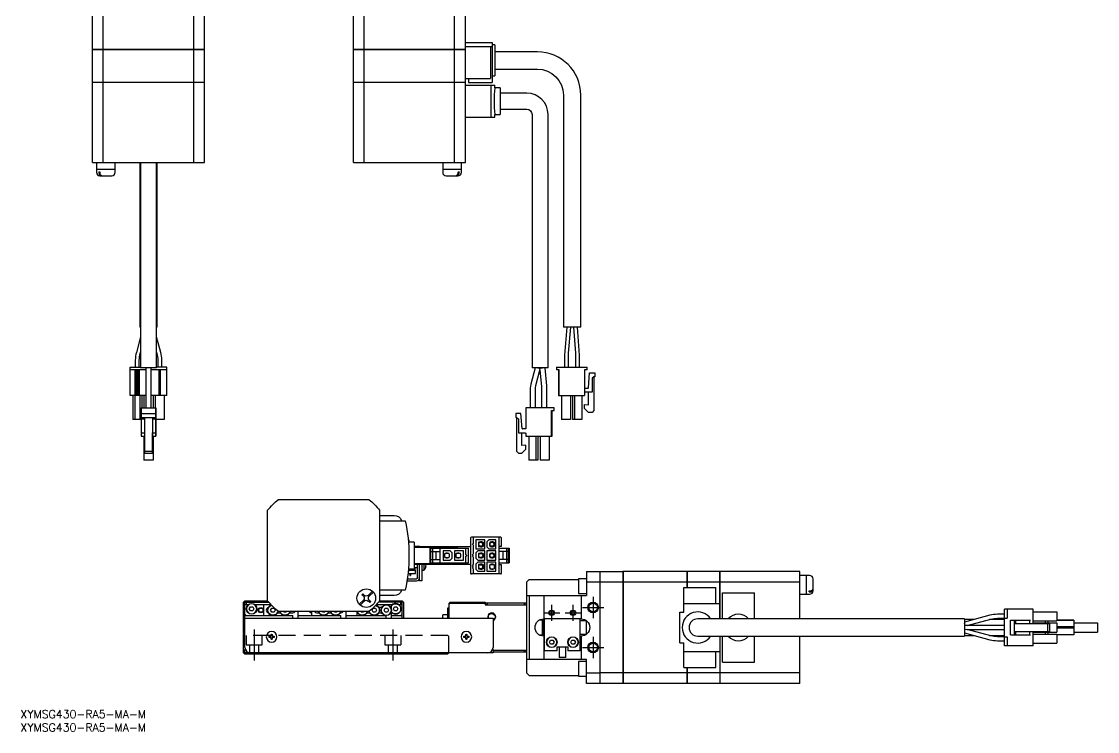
# Model space of a CAD drawing. Extents: x 0 to 869, y -8 to 525.
# Drawn here: x 0.4 to 403.7, y -8 to 258.3 of the extents above; entities that cross this region are included whole.
import ezdxf

# ---------------------------------------------------------------- set-up
doc = ezdxf.new("R2010")
doc.units = 0
doc.header["$LTSCALE"] = 0.5
doc.linetypes.add('CENTER', pattern=[50.8, 31.75, -6.35, 6.35, -6.35])
doc.linetypes.add('DASHED', pattern=[19.05, 12.7, -6.35])
for name, color, linetype in [('MSM_CENTER', 1, 'CENTER'), ('MSM_CONTINUOUS', 7, 'CONTINUOUS'), ('MSM_DASHED', 4, 'DASHED'), ('MSM_NARROW', 5, 'CONTINUOUS'), ('MSM_PART_NUMBER', 7, 'CONTINUOUS')]:
    doc.layers.add(name, color=color, linetype=linetype)
doc.styles.get("Standard").update_dxf_attribs({"font": 'txt.shx', "height": 1, "bigfont": 'bigfont.shx'})

msp = doc.modelspace()

# ---------------------------------------------------------------- linework, layer by layer
at = {"layer": 'MSM_CENTER'}
for p, q in [((214.64, 42.5), (214.64, 34.5)), ((196.14, 36.5), (202.14, 36.5)), ((199.14, 33.5), (199.14, 39.5)), ((204.14, 36.5), (210.14, 36.5)), ((207.14, 33.5), (207.14, 39.5)), ((210.64, 38.5), (218.64, 38.5)), ((87.64, 30.19), (87.64, 18.68)), ((139.64, 30.19), (139.64, 18.68)), ((214.64, 27.5), (214.64, 19.5)), ((210.64, 23.5), (218.64, 23.5))]:
    msp.add_line(p, q, dxfattribs=at)
at = {"layer": 'MSM_CONTINUOUS'}
for p, q in [((27, 247.71), (27, 271.66)), ((31.03, 247.71), (31.03, 271.66)), ((64.97, 247.71), (64.97, 271.66)), ((69, 247.71), (69, 271.66)), ((124.78, 247.71), (124.78, 271.66)), ((128.81, 247.71), (128.81, 271.66)), ((162.75, 247.71), (162.75, 271.66)), ((166.78, 235.41), (166.78, 271.66)), ((166.78, 250.41), (176.78, 250.41)), ((176.78, 250.41), (176.78, 235.41)), ((69, 247.71), (27, 247.71)), ((27, 235.41), (27, 247.66)), ((69, 247.66), (27, 247.66)), ((27.05, 247.66), (27.05, 247.71)), ((31.03, 235.41), (31.03, 247.66)), ((31.29, 247.66), (31.29, 247.71)), ((64.71, 247.66), (64.71, 247.71)), ((64.97, 235.41), (64.97, 247.66)), ((68.95, 247.66), (68.95, 247.71)), ((69, 235.41), (69, 247.66)), ((166.78, 247.71), (124.78, 247.71)), ((124.78, 235.41), (124.78, 247.66)), ((166.78, 247.66), (124.78, 247.66)), ((124.83, 247.66), (124.83, 247.71)), ((128.81, 235.41), (128.81, 247.66)), ((129.06, 247.66), (129.06, 247.71)), ((162.49, 247.66), (162.49, 247.71)), ((162.75, 235.41), (162.75, 247.66)), ((166.73, 247.66), (166.73, 247.71)), ((166.78, 248.91), (176.78, 248.91)), ((176.18, 248.91), (176.18, 236.91)), ((177.78, 249.48), (176.78, 249.48)), ((177.78, 249.48), (177.78, 237.84)), ((193.78, 246.91), (177.78, 246.91)), ((177.78, 240.41), (193.78, 240.41)), ((69, 235.41), (27, 235.41)), ((27, 205.41), (27, 235.36)), ((69, 235.36), (27, 235.36)), ((27.05, 235.36), (27.05, 235.41)), ((31.03, 205.41), (31.03, 235.36)), ((31.29, 235.36), (31.29, 235.41)), ((64.71, 235.36), (64.71, 235.41)), ((64.97, 205.41), (64.97, 235.36)), ((68.95, 235.36), (68.95, 235.41)), ((69, 205.41), (69, 235.36)), ((166.78, 235.41), (124.78, 235.41)), ((124.78, 205.41), (124.78, 235.36)), ((166.78, 235.36), (124.78, 235.36)), ((124.83, 235.36), (124.83, 235.41)), ((128.81, 205.41), (128.81, 235.36)), ((129.06, 235.36), (129.06, 235.41)), ((162.49, 235.36), (162.49, 235.41)), ((162.75, 205.41), (162.75, 235.36)), ((166.73, 235.36), (166.73, 235.41)), ((166.78, 236.91), (176.18, 236.91)), ((166.78, 205.41), (166.78, 235.36)), ((166.78, 234.41), (177.77, 234.41)), ((167.98, 236.91), (167.98, 235.41)), ((167.98, 235.41), (176.78, 235.41)), ((176.35, 234.41), (176.35, 222.41)), ((176.78, 237.84), (177.78, 237.84)), ((177.77, 233.41), (177.77, 234.41)), ((179.78, 233.41), (177.77, 233.41)), ((179.78, 233.41), (179.78, 223.41)), ((189.78, 231.41), (179.78, 231.41)), ((203.53, 230.66), (203.53, 143.66)), ((210.03, 143.66), (210.03, 230.66)), ((166.78, 222.41), (177.77, 222.41)), ((177.77, 222.41), (177.77, 223.41)), ((177.77, 223.41), (179.78, 223.41)), ((179.78, 225.41), (189.78, 225.41)), ((191.78, 223.41), (191.78, 128.41)), ((197.78, 128.41), (197.78, 223.41)), ((27, 205.41), (69, 205.41)), ((28.5, 205.41), (28.5, 202.91)), ((28.5, 202.91), (35.5, 202.91)), ((28.5, 202.86), (35.5, 202.86)), ((28.5, 202.86), (28.5, 201.71)), ((28.55, 202.91), (28.55, 202.86)), ((29.35, 201.91), (29.71, 201.91)), ((29.35, 201.91), (29.35, 201.71)), ((29.71, 201.91), (29.71, 201.71)), ((35.45, 202.86), (35.45, 202.91)), ((35.5, 202.91), (35.5, 205.41)), ((35.5, 201.71), (35.5, 202.86)), ((44.75, 205.41), (44.75, 143.66)), ((45, 205.41), (45, 128.41)), ((51, 128.41), (51, 205.41)), ((51.25, 143.66), (51.25, 205.41)), ((124.78, 205.41), (166.78, 205.41)), ((158.28, 205.41), (158.28, 202.91)), ((158.28, 202.91), (165.28, 202.91)), ((158.28, 202.86), (165.28, 202.86)), ((158.28, 202.86), (158.28, 201.71)), ((158.33, 202.91), (158.33, 202.86)), ((164.07, 201.91), (164.42, 201.91)), ((164.07, 201.91), (164.07, 201.71)), ((164.42, 201.91), (164.42, 201.71)), ((165.23, 202.86), (165.23, 202.91)), ((165.28, 202.91), (165.28, 205.41)), ((165.28, 201.71), (165.28, 202.86)), ((29.8, 200.41), (34.2, 200.41)), ((159.58, 200.41), (163.98, 200.41)), ((45, 143.66), (44.75, 143.66)), ((51.25, 143.66), (51, 143.66)), ((210.03, 143.66), (203.53, 143.66)), ((204.77, 143.66), (203.94, 133.11)), ((205.5, 133.92), (206.27, 143.6)), ((207.28, 143.6), (207.3, 143.66)), ((207.28, 143.6), (208.01, 133.92)), ((209.57, 133.09), (208.78, 143.66)), ((45, 140.03), (43.43, 134.17)), ((52.57, 134.17), (51, 140.03)), ((44.88, 133.79), (45, 134.24)), ((51, 134.24), (51.12, 133.79)), ((51.12, 133.79), (51.12, 133.78)), ((205.4, 131.29), (205.5, 133.92)), ((208.01, 133.92), (208.1, 131.29)), ((43.05, 131.29), (43.05, 128.66)), ((44.55, 128.66), (44.55, 131.29)), ((51.45, 131.29), (51.45, 128.66)), ((52.95, 128.66), (52.95, 131.29)), ((203.9, 132.26), (203.9, 128.66)), ((205.4, 128.66), (205.4, 131.29)), ((208.1, 131.29), (208.1, 128.66)), ((209.6, 128.66), (209.6, 132.28)), ((41.1, 128.66), (45, 128.66)), ((41.1, 117.96), (41.1, 128.66)), ((47, 127.66), (41.1, 127.66)), ((43, 117.96), (43, 127.66)), ((43.5, 117.96), (43.5, 127.66)), ((43.55, 117.96), (43.55, 127.66)), ((44.05, 117.96), (44.05, 127.66)), ((44.1, 117.96), (44.1, 127.66)), ((44.6, 117.96), (44.6, 127.66)), ((51, 128.41), (45, 128.41)), ((47, 128.41), (47, 122.03)), ((49, 122.03), (49, 128.41)), ((49, 121.5), (49, 128.41)), ((54.9, 127.66), (49, 127.66)), ((54.9, 128.66), (51, 128.66)), ((51.95, 117.96), (51.95, 127.66)), ((52.45, 117.96), (52.45, 127.66)), ((54.9, 117.96), (54.9, 128.66)), ((192.89, 128.41), (191.3, 122.28)), ((197.78, 128.41), (191.78, 128.41)), ((193.23, 121.78), (194.71, 127.46)), ((193.93, 128.41), (194.77, 128.19)), ((194.64, 128.22), (193.93, 128.41)), ((194.63, 128.31), (195.63, 128.41)), ((194.63, 128.31), (194.64, 128.22)), ((194.64, 128.22), (194.77, 128.19)), ((194.77, 128.19), (194.64, 128.22)), ((194.71, 127.46), (194.77, 128.19)), ((194.71, 127.46), (195.3, 121.41)), ((197.29, 121.6), (196.63, 128.41)), ((200.88, 128.66), (200.88, 127.66)), ((200.88, 128.66), (212.48, 128.66)), ((201.88, 127.66), (200.88, 127.66)), ((201.63, 127.66), (201.63, 117.96)), ((201.88, 117.96), (201.88, 127.66)), ((211.48, 127.66), (211.48, 117.96)), ((212.48, 127.66), (211.48, 127.66)), ((212.48, 127.66), (212.48, 128.66)), ((212.88, 120.89), (213.36, 126.46)), ((213.36, 126.46), (215.28, 126.46)), ((215.28, 126.46), (215.28, 124.96)), ((47, 122.03), (47, 120.77)), ((49, 120.77), (49, 122.03)), ((49, 121.31), (49, 121.5)), ((49, 113.41), (49, 121.31)), ((191.3, 122.28), (191.1, 120.77)), ((193.1, 120.77), (193.23, 121.78)), ((195.3, 121.41), (195.3, 121.31)), ((195.3, 121.31), (195.3, 113.41)), ((197.3, 121.31), (197.29, 121.6)), ((197.3, 113.41), (197.3, 121.31)), ((214.98, 124.96), (214.28, 124.46)), ((214.28, 124.46), (214.28, 119.21)), ((215.28, 124.96), (214.98, 124.96)), ((214.98, 124.96), (214.98, 112.36)), ((47, 117.96), (41.1, 117.96)), ((42.1, 117.96), (42.1, 109.06)), ((42.85, 117.96), (42.85, 109.06)), ((44.75, 117.96), (44.75, 109.06)), ((45.5, 117.96), (45.5, 113.41)), ((46.3, 117.96), (46.3, 113.41)), ((47, 120.77), (47, 113.41)), ((49, 113.41), (49, 120.77)), ((54.9, 117.96), (49, 117.96)), ((49.7, 117.96), (49.7, 113.41)), ((50.5, 117.96), (50.5, 113.41)), ((53.9, 117.96), (53.9, 109.06)), ((191.1, 120.77), (191.1, 113.41)), ((193.1, 113.41), (193.1, 120.77)), ((201.63, 117.96), (211.48, 117.96)), ((202.78, 117.96), (202.78, 109.06)), ((206.18, 117.96), (206.18, 109.06)), ((206.98, 117.96), (206.98, 109.06)), ((207.73, 117.96), (207.73, 109.06)), ((210.38, 117.96), (210.38, 109.06)), ((211.78, 120.71), (212.68, 120.71)), ((214.28, 119.21), (211.78, 119.21)), ((212.98, 114.53), (212.98, 119.21)), ((45.3, 113.41), (50.7, 113.41)), ((45.3, 113.41), (45.3, 111.21)), ((50.7, 113.41), (50.7, 105.76)), ((50.7, 112.41), (50.7, 113.41)), ((189.48, 113.41), (189.48, 105.76)), ((200.08, 113.41), (189.48, 113.41)), ((200.08, 112.41), (200.08, 113.41)), ((200.08, 112.41), (200.08, 113.41)), ((211.48, 114.66), (212.98, 114.53)), ((211.48, 113.16), (211.48, 114.66)), ((212.98, 111.66), (211.48, 113.16)), ((45.3, 109.06), (42.1, 109.06)), ((45.3, 111.21), (45.3, 109.71)), ((45.3, 111.21), (50.7, 111.21)), ((45.3, 109.71), (50.7, 109.71)), ((45.3, 109.71), (45.3, 109.21)), ((45.3, 109.21), (46.5, 109.21)), ((45.3, 109.21), (45.3, 103.96)), ((46.5, 109.71), (46.5, 97.11)), ((49.5, 109.71), (49.5, 109.21)), ((49.5, 109.71), (49.5, 97.11)), ((49.5, 109.21), (50.7, 109.21)), ((49.5, 109.21), (49.5, 103.96)), ((50.7, 102.71), (50.7, 112.41)), ((50.7, 111.21), (50.7, 109.71)), ((50.7, 105.64), (50.7, 111.21)), ((50.7, 109.71), (50.7, 109.21)), ((50.7, 109.21), (50.7, 103.96)), ((53.9, 109.06), (50.7, 109.06)), ((185.68, 111.21), (185.68, 109.71)), ((187.59, 111.21), (185.68, 111.21)), ((185.68, 109.71), (185.98, 109.71)), ((185.98, 109.71), (186.68, 109.21)), ((185.98, 109.71), (185.98, 97.11)), ((186.68, 109.21), (186.68, 103.96)), ((188.08, 105.64), (187.59, 111.21)), ((188.08, 105.64), (187.59, 111.21)), ((199.08, 112.41), (200.08, 112.41)), ((199.08, 102.71), (199.08, 112.41)), ((199.08, 102.71), (199.08, 112.41)), ((199.33, 102.71), (199.33, 112.41)), ((206.18, 109.06), (202.78, 109.06)), ((210.38, 109.06), (206.98, 109.06)), ((214.28, 111.66), (212.98, 111.66)), ((214.98, 112.36), (214.28, 111.66)), ((50.7, 105.76), (50.7, 105.46)), ((50.7, 105.46), (50.7, 105.64)), ((188.08, 105.64), (187.98, 106.79)), ((188.08, 105.64), (187.98, 106.79)), ((187.98, 106.79), (187.98, 106.79)), ((189.18, 105.46), (188.28, 105.46)), ((45.3, 103.96), (46.5, 103.96)), ((45.3, 103.96), (45.3, 103.66)), ((45.3, 103.66), (45.3, 102.71)), ((45.3, 102.71), (46.5, 102.71)), ((46.3, 102.71), (46.3, 93.81)), ((49.5, 99.28), (49.5, 103.96)), ((49.5, 103.96), (50.7, 103.96)), ((49.5, 103.66), (49.5, 103.96)), ((49.5, 102.71), (50.7, 102.71)), ((49.7, 102.71), (49.7, 93.81)), ((49.7, 102.71), (49.7, 93.81)), ((49.7, 102.71), (49.7, 93.81)), ((50.7, 103.96), (50.7, 103.66)), ((50.7, 103.66), (50.7, 102.71)), ((186.68, 103.96), (189.18, 103.96)), ((187.98, 99.28), (187.98, 103.96)), ((187.98, 99.28), (187.98, 103.96)), ((189.48, 103.66), (189.48, 102.71)), ((189.48, 102.71), (199.08, 102.71)), ((190.58, 102.71), (190.58, 93.81)), ((193.23, 102.71), (193.23, 93.81)), ((193.98, 102.71), (193.98, 93.81)), ((193.98, 102.71), (193.98, 93.81)), ((194.78, 102.71), (194.78, 93.81)), ((198.18, 102.71), (198.18, 93.81)), ((198.18, 102.71), (198.18, 93.81)), ((199.08, 102.71), (199.33, 102.71)), ((46.5, 97.11), (49.5, 97.11)), ((46.5, 97.11), (46.5, 96.41)), ((49.5, 99.41), (49.5, 99.28)), ((49.5, 97.91), (49.5, 99.41)), ((49.5, 96.41), (49.5, 97.91)), ((49.5, 97.11), (49.5, 96.41)), ((185.98, 97.11), (186.68, 96.41)), ((189.48, 99.41), (187.98, 99.28)), ((187.98, 96.41), (189.48, 97.91)), ((187.98, 96.41), (189.48, 97.91)), ((189.48, 97.91), (189.48, 99.41)), ((189.48, 97.91), (189.48, 99.41)), ((49.7, 93.81), (46.3, 93.81)), ((46.5, 96.41), (49.5, 96.41)), ((186.68, 96.41), (187.98, 96.41)), ((193.98, 93.81), (190.58, 93.81)), ((198.18, 93.81), (194.78, 93.81)), ((96.64, 79), (96.52, 78.87)), ((96.67, 79), (130.62, 79)), ((130.77, 78.87), (130.64, 79)), ((92.77, 75.13), (92.64, 75)), ((92.64, 41.03), (92.64, 74.97)), ((134.64, 75), (134.52, 75.13)), ((134.64, 74.97), (134.64, 41.03)), ((134.64, 73), (140.06, 73)), ((134.64, 71), (144.21, 71)), ((168.74, 64.6), (168.74, 51.4)), ((180.04, 64.9), (169.04, 64.9)), ((169.74, 64.9), (169.74, 62.45)), ((179.34, 64.9), (179.34, 51.1)), ((180.34, 61.5), (180.34, 64.6)), ((145.64, 63.82), (145.36, 63.82)), ((147.64, 63), (145.43, 63)), ((145.64, 63.82), (145.64, 63)), ((147.64, 63), (147.64, 53)), ((147.64, 61.5), (149.24, 61.5)), ((168.74, 61.25), (147.64, 61.25)), ((162.64, 61), (147.64, 61)), ((153.54, 55.3), (153.54, 60.7)), ((153.54, 60.7), (167.94, 60.7)), ((153.84, 55.3), (153.84, 60.7)), ((154.54, 55.3), (154.54, 60.7)), ((157.34, 55.3), (157.34, 60.7)), ((166.94, 58.25), (166.94, 60.7)), ((167.94, 55.3), (167.94, 60.7)), ((169.74, 61.95), (169.74, 58.52)), ((170.64, 63.9), (170.64, 60.5)), ((174.04, 63.9), (170.64, 63.9)), ((172.02, 62.95), (171.64, 62.57)), ((171.64, 62.57), (171.64, 61.82)), ((171.64, 61.82), (172.02, 61.45)), ((172.39, 63), (171.74, 63)), ((171.74, 63), (171.74, 62.67)), ((171.74, 61.72), (171.74, 61.4)), ((171.74, 61.4), (172.39, 61.4)), ((171.8, 61.99), (171.93, 61.54)), ((173.39, 62.95), (172.02, 62.95)), ((172.02, 61.45), (173.39, 61.45)), ((172.89, 63.1), (172.39, 63.1)), ((172.39, 63.1), (172.39, 62.95)), ((172.39, 61.45), (172.39, 61.3)), ((172.39, 61.3), (172.89, 61.3)), ((172.89, 63.1), (172.89, 62.95)), ((173.39, 63), (172.89, 63)), ((172.89, 61.3), (172.89, 61.45)), ((172.89, 61.4), (173.39, 61.4)), ((173.39, 61.89), (173.24, 62.41)), ((173.39, 63), (173.39, 61.4)), ((174.04, 60.5), (174.04, 63.9)), ((175.59, 63.9), (174.84, 63.15)), ((174.84, 63.15), (174.84, 61.25)), ((174.84, 61.25), (175.59, 60.5)), ((178.24, 63.9), (175.59, 63.9)), ((175.94, 62.67), (175.84, 62.57)), ((175.84, 62.57), (175.84, 61.82)), ((176, 62.4), (175.84, 61.86)), ((175.84, 61.82), (175.94, 61.72)), ((176.59, 63), (175.94, 63)), ((175.94, 63), (175.94, 62.67)), ((176.22, 62.95), (175.94, 62.67)), ((175.94, 61.72), (175.94, 61.4)), ((175.94, 61.72), (176.22, 61.45)), ((175.94, 61.4), (176.59, 61.4)), ((177.59, 62.95), (176.22, 62.95)), ((176.22, 61.45), (177.59, 61.45)), ((177.09, 63.1), (176.59, 63.1)), ((176.59, 63.1), (176.59, 62.95)), ((176.59, 61.45), (176.59, 61.3)), ((176.59, 61.3), (177.09, 61.3)), ((177.09, 63.1), (177.09, 62.95)), ((177.59, 63), (177.09, 63)), ((177.09, 61.3), (177.09, 61.45)), ((177.09, 61.4), (177.59, 61.4)), ((177.29, 61.45), (177.44, 62)), ((177.59, 63), (177.59, 61.4)), ((178.24, 60.5), (178.24, 63.9)), ((179.34, 61.5), (180.34, 61.5)), ((179.34, 60.7), (183.14, 60.7)), ((182.14, 60.7), (182.14, 55.3)), ((182.84, 60.7), (182.84, 55.3)), ((183.14, 60.7), (183.14, 55.3)), ((153.84, 59.5), (157.34, 59.5)), ((153.84, 56.5), (157.34, 56.5)), ((155.84, 56.5), (155.84, 59.5)), ((158.44, 59.7), (158.44, 56.3)), ((161.09, 59.7), (158.44, 59.7)), ((159.59, 58.8), (159.09, 58.8)), ((159.09, 57.2), (159.09, 58.8)), ((160.47, 58.75), (159.09, 58.75)), ((159.09, 57.25), (160.47, 57.25)), ((159.09, 57.2), (159.59, 57.2)), ((160.09, 58.9), (159.59, 58.9)), ((159.59, 58.75), (159.59, 58.9)), ((159.59, 57.25), (159.59, 57.1)), ((159.59, 57.1), (160.09, 57.1)), ((160.09, 58.75), (160.09, 58.9)), ((160.74, 58.8), (160.09, 58.8)), ((160.09, 57.1), (160.09, 57.25)), ((160.09, 57.2), (160.74, 57.2)), ((160.84, 58.37), (160.47, 58.75)), ((160.47, 57.25), (160.84, 57.62)), ((160.74, 58.47), (160.74, 58.8)), ((160.74, 57.2), (160.74, 57.52)), ((160.84, 57.62), (160.84, 58.37)), ((161.84, 58.95), (161.09, 59.7)), ((161.09, 56.3), (161.84, 57.05)), ((161.84, 57.05), (161.84, 58.95)), ((162.64, 59.7), (162.64, 56.3)), ((166.04, 59.7), (162.64, 59.7)), ((163.79, 58.8), (163.29, 58.8)), ((163.29, 57.2), (163.29, 58.8)), ((164.67, 58.75), (163.29, 58.75)), ((163.29, 57.25), (164.67, 57.25)), ((163.29, 57.2), (163.79, 57.2)), ((164.29, 58.9), (163.79, 58.9)), ((163.79, 58.75), (163.79, 58.9)), ((163.79, 57.25), (163.79, 57.1)), ((163.79, 57.1), (164.29, 57.1)), ((164.29, 58.75), (164.29, 58.9)), ((164.94, 58.8), (164.29, 58.8)), ((164.29, 57.1), (164.29, 57.25)), ((164.29, 57.2), (164.94, 57.2)), ((165.04, 58.37), (164.67, 58.75)), ((164.67, 57.25), (165.04, 57.62)), ((164.94, 58.47), (164.94, 58.8)), ((164.94, 57.2), (164.94, 57.52)), ((165.04, 57.62), (165.04, 58.37)), ((166.04, 56.3), (166.04, 59.7)), ((166.94, 55.3), (166.94, 57.75)), ((169.74, 58.02), (169.74, 57.97)), ((169.74, 57.47), (169.74, 54.6)), ((170.64, 60.5), (174.04, 60.5)), ((171.39, 59.7), (170.64, 58.95)), ((170.64, 58.95), (170.64, 57.05)), ((170.64, 57.05), (171.39, 56.3)), ((174.04, 59.7), (171.39, 59.7)), ((172.02, 58.75), (171.64, 58.37)), ((171.64, 58.37), (171.64, 57.62)), ((171.64, 57.62), (172.02, 57.25)), ((171.74, 58.8), (171.74, 58.47)), ((172.39, 58.8), (171.74, 58.8)), ((171.74, 57.52), (171.74, 57.2)), ((171.74, 57.2), (172.39, 57.2)), ((173.39, 58.75), (172.02, 58.75)), ((172.02, 57.25), (173.39, 57.25)), ((172.89, 58.9), (172.39, 58.9)), ((172.39, 58.9), (172.39, 58.75)), ((172.39, 57.25), (172.39, 57.1)), ((172.39, 57.1), (172.89, 57.1)), ((172.89, 58.9), (172.89, 58.75)), ((173.39, 58.8), (172.89, 58.8)), ((172.89, 57.1), (172.89, 57.25)), ((172.89, 57.2), (173.39, 57.2)), ((173.39, 58.75), (173.31, 58.75)), ((173.39, 57.25), (173.31, 57.25)), ((173.39, 58.8), (173.39, 57.2)), ((174.04, 56.3), (174.04, 59.7)), ((174.84, 59.7), (174.84, 56.3)), ((178.24, 59.7), (174.84, 59.7)), ((175.59, 60.5), (178.24, 60.5)), ((175.94, 58.47), (175.84, 58.37)), ((175.84, 58.37), (175.84, 57.62)), ((175.84, 57.62), (175.94, 57.52)), ((176.59, 58.8), (175.94, 58.8)), ((175.94, 58.8), (175.94, 58.47)), ((176.22, 58.75), (175.94, 58.47)), ((175.94, 57.52), (175.94, 57.2)), ((175.94, 57.52), (176.22, 57.25)), ((175.94, 57.2), (176.59, 57.2)), ((177.59, 58.75), (176.22, 58.75)), ((176.22, 57.25), (177.59, 57.25)), ((177.09, 58.9), (176.59, 58.9)), ((176.59, 58.9), (176.59, 58.75)), ((176.59, 57.25), (176.59, 57.1)), ((176.59, 57.1), (177.09, 57.1)), ((177.09, 58.9), (177.09, 58.75)), ((177.59, 58.8), (177.09, 58.8)), ((177.09, 57.1), (177.09, 57.25)), ((177.09, 57.2), (177.59, 57.2)), ((177.59, 58.8), (177.59, 57.2)), ((178.24, 56.3), (178.24, 59.7)), ((182.84, 59.5), (179.34, 59.5)), ((182.84, 56.5), (179.34, 56.5)), ((180.84, 59.5), (180.84, 56.5)), ((145.43, 53), (147.64, 53)), ((145.64, 53), (145.64, 52.18)), ((145.64, 52.5), (148.14, 52.5)), ((146.89, 53), (146.89, 52.5)), ((147.35, 52.5), (147.35, 53)), ((147.64, 55), (162.64, 55)), ((147.64, 54.75), (168.74, 54.75)), ((147.64, 53.5), (148.84, 53.5)), ((147.89, 53.5), (147.89, 52.5)), ((148.14, 51.3), (148.14, 52.5)), ((148.84, 49.7), (148.84, 54.75)), ((149.64, 48.5), (149.64, 54.75)), ((150.44, 54.75), (150.44, 48.5)), ((150.44, 52.5), (151.34, 52.5)), ((151.34, 52.5), (151.34, 54.75)), ((151.9, 54.7), (152.03, 54.7)), ((151.9, 54.3), (151.9, 54.7)), ((152.03, 54.3), (151.9, 54.3)), ((151.9, 53.55), (151.9, 53.57)), ((153.54, 55.3), (167.94, 55.3)), ((158.44, 56.3), (161.09, 56.3)), ((162.64, 56.3), (166.04, 56.3)), ((169.74, 54.1), (169.74, 54.05)), ((169.74, 53.55), (169.74, 53.5)), ((169.74, 53), (169.74, 51.1)), ((171.39, 55.5), (170.64, 54.75)), ((170.64, 54.75), (170.64, 52.85)), ((170.64, 52.85), (171.39, 52.1)), ((171.39, 56.3), (174.04, 56.3)), ((174.04, 55.5), (171.39, 55.5)), ((172.02, 54.55), (171.64, 54.17)), ((171.64, 54.17), (171.64, 53.42)), ((171.64, 53.42), (172.02, 53.05)), ((172.39, 54.6), (171.74, 54.6)), ((171.74, 54.6), (171.74, 54.27)), ((171.74, 53.32), (171.74, 53)), ((171.74, 53), (172.39, 53)), ((171.8, 54.01), (171.93, 54.46)), ((173.39, 54.55), (172.02, 54.55)), ((172.02, 53.05), (173.39, 53.05)), ((172.89, 54.7), (172.39, 54.7)), ((172.39, 54.7), (172.39, 54.55)), ((172.39, 53.05), (172.39, 52.9)), ((172.39, 52.9), (172.89, 52.9)), ((172.89, 54.7), (172.89, 54.55)), ((173.39, 54.6), (172.89, 54.6)), ((172.89, 52.9), (172.89, 53.05)), ((172.89, 53), (173.39, 53)), ((173.39, 54.11), (173.24, 53.59)), ((173.39, 54.6), (173.39, 53)), ((174.04, 52.1), (174.04, 55.5)), ((174.84, 56.3), (178.24, 56.3)), ((174.84, 55.5), (174.84, 52.1)), ((178.24, 55.5), (174.84, 55.5)), ((175.94, 54.27), (175.84, 54.17)), ((175.84, 54.17), (175.84, 53.42)), ((175.84, 53.42), (175.94, 53.32)), ((176.59, 54.6), (175.94, 54.6)), ((175.94, 54.6), (175.94, 54.27)), ((176.22, 54.55), (175.94, 54.27)), ((175.94, 53.32), (175.94, 53)), ((175.94, 53.32), (176.22, 53.05)), ((175.94, 53), (176.59, 53)), ((177.59, 54.55), (176.22, 54.55)), ((176.22, 53.05), (177.59, 53.05)), ((177.09, 54.7), (176.59, 54.7)), ((176.59, 54.7), (176.59, 54.55)), ((176.59, 53.05), (176.59, 52.9)), ((176.59, 52.9), (177.09, 52.9)), ((177.09, 54.7), (177.09, 54.55)), ((177.59, 54.6), (177.09, 54.6)), ((177.09, 52.9), (177.09, 53.05)), ((177.09, 53), (177.59, 53)), ((177.59, 54.6), (177.59, 53)), ((178.24, 52.1), (178.24, 55.5)), ((179.34, 55.3), (183.14, 55.3)), ((180.34, 54.5), (179.34, 54.5)), ((180.34, 51.4), (180.34, 54.5)), ((144.88, 48.5), (148.44, 48.5)), ((145.01, 49.3), (148.44, 49.3)), ((145.26, 51.3), (148.14, 51.3)), ((145.36, 52.18), (145.64, 52.18)), ((146.02, 51.3), (146.02, 50.5)), ((146.02, 50.5), (146.27, 50.5)), ((146.27, 51.3), (146.27, 50.5)), ((150.44, 48.5), (149.64, 48.5)), ((180.04, 51.1), (169.04, 51.1)), ((171.39, 52.1), (174.04, 52.1)), ((174.84, 52.1), (178.24, 52.1)), ((190.64, 49), (189.64, 48)), ((190.64, 49), (209.14, 49)), ((209.14, 49.25), (209.14, 43.75)), ((212.14, 49.25), (209.14, 49.25)), ((212.14, 52), (212.14, 43)), ((212.14, 52), (225.84, 52)), ((217.14, 52), (217.14, 10)), ((225.84, 52), (225.84, 10)), ((225.89, 51.95), (225.84, 51.95)), ((249.84, 52), (225.89, 52)), ((225.89, 52), (225.89, 10)), ((249.84, 52), (249.84, 46)), ((249.89, 51.95), (249.84, 51.95)), ((262.14, 52), (249.89, 52)), ((249.89, 52), (249.89, 46)), ((262.14, 34.25), (262.14, 52)), ((262.19, 51.95), (262.14, 51.95)), ((292.14, 52), (262.19, 52)), ((262.19, 52), (262.19, 34.25)), ((292.14, 34.25), (292.14, 52)), ((294.64, 50.5), (292.14, 50.5)), ((294.64, 43.5), (294.64, 50.5)), ((294.69, 50.45), (294.64, 50.45)), ((294.69, 43.5), (294.69, 50.5)), ((295.84, 50.5), (294.69, 50.5)), ((297.14, 44.8), (297.14, 49.2)), ((130.35, 43.06), (131.94, 44.65)), ((144.21, 45), (134.64, 45)), ((189.64, 48), (189.64, 14)), ((217.14, 48), (212.14, 48)), ((225.84, 47.97), (217.14, 47.97)), ((225.89, 47.71), (225.84, 47.71)), ((249.84, 47.97), (225.89, 47.97)), ((248.64, 36.78), (248.64, 46)), ((248.64, 46), (260.64, 46)), ((249.89, 47.71), (249.84, 47.71)), ((262.14, 47.97), (249.89, 47.97)), ((260.64, 40), (260.64, 46)), ((262.19, 47.71), (262.14, 47.71)), ((292.14, 47.97), (262.19, 47.97)), ((295.64, 44.35), (295.64, 44.71)), ((295.64, 44.71), (295.84, 44.71)), ((83.64, 40.5), (84.14, 41)), ((83.64, 29), (83.64, 40.5)), ((83.89, 40.75), (84.14, 40.5)), ((84.14, 41), (92.64, 41)), ((84.14, 23.5), (84.14, 40.5)), ((84.14, 40.5), (93.08, 40.5)), ((84.64, 40.5), (84.64, 39.5)), ((92.64, 41), (92.77, 40.87)), ((127, 39.71), (128.58, 41.29)), ((128.94, 40.94), (127.35, 39.35)), ((127.98, 43.31), (128.34, 43.66)), ((128.58, 42.71), (127.98, 43.31)), ((128.34, 43.66), (128.94, 43.06)), ((130.95, 40.34), (130.35, 40.94)), ((132.29, 44.29), (130.71, 42.71)), ((130.71, 41.29), (131.31, 40.69)), ((131.31, 40.69), (130.95, 40.34)), ((143.14, 40.5), (134.21, 40.5)), ((134.52, 40.87), (134.64, 41)), ((140.06, 43), (134.64, 43)), ((134.64, 41), (143.14, 41)), ((142.64, 39.5), (142.64, 40.5)), ((143.64, 40.5), (143.14, 41)), ((143.14, 40.5), (143.39, 40.75)), ((143.14, 34.5), (143.14, 40.5)), ((143.64, 40.5), (143.64, 34.5)), ((160.64, 40), (161.14, 40.5)), ((161.14, 40.5), (174.14, 40.5)), ((161.76, 40.5), (161.26, 40)), ((174.14, 40.5), (174.14, 39.5)), ((189.64, 43), (212.14, 43)), ((190.64, 43), (190.64, 19)), ((196.14, 43), (196.14, 34.25)), ((209.14, 43.75), (212.14, 43.75)), ((210.14, 43), (210.14, 34.25)), ((263.14, 34.25), (263.14, 44)), ((263.14, 44), (275.14, 44)), ((275.14, 34.25), (275.14, 44)), ((292.14, 43.5), (294.64, 43.5)), ((294.64, 43.55), (294.69, 43.55)), ((294.69, 43.5), (295.84, 43.5)), ((295.64, 44.35), (295.84, 44.35)), ((85.32, 39.5), (84.14, 39.5)), ((85.78, 38), (86.21, 38.75)), ((86.21, 37.25), (85.78, 38)), ((86.21, 38.75), (87.08, 38.75)), ((87.08, 37.25), (86.21, 37.25)), ((87.08, 38.75), (87.51, 38)), ((87.51, 38), (87.08, 37.25)), ((93.98, 39.5), (87.97, 39.5)), ((91.14, 39.5), (91.14, 35.5)), ((93.78, 37.5), (94.21, 38.25)), ((94.21, 36.75), (93.78, 37.5)), ((94.21, 38.25), (95.08, 38.25)), ((95.08, 36.75), (94.21, 36.75)), ((95.08, 38.25), (95.51, 37.5)), ((95.51, 37.5), (95.08, 36.75)), ((96.38, 36.5), (97.41, 36.5)), ((96.52, 37.13), (96.64, 37)), ((130.62, 37), (96.67, 37)), ((98.71, 36.75), (98.57, 37)), ((99.58, 36.75), (98.71, 36.75)), ((99.72, 37), (99.58, 36.75)), ((100.88, 36.5), (102.14, 36.5)), ((104.14, 34.5), (104.14, 37)), ((109.14, 37), (109.14, 35.5)), ((111.14, 36.5), (111.91, 36.5)), ((113.21, 36.75), (113.07, 37)), ((114.08, 36.75), (113.21, 36.75)), ((114.22, 37), (114.08, 36.75)), ((115.38, 36.5), (116.41, 36.5)), ((117.71, 36.75), (117.57, 37)), ((118.58, 36.75), (117.71, 36.75)), ((118.72, 37), (118.58, 36.75)), ((119.88, 36.5), (120.14, 36.5)), ((122.14, 34.5), (122.14, 37)), ((126.14, 37), (126.14, 35.5)), ((127.71, 36.75), (127.57, 37)), ((128.58, 36.75), (127.71, 36.75)), ((128.72, 37), (128.58, 36.75)), ((129.88, 36.5), (130.91, 36.5)), ((130.64, 37), (130.77, 37.13)), ((131.78, 37.5), (132.21, 38.25)), ((132.21, 36.75), (131.78, 37.5)), ((132.21, 38.25), (133.08, 38.25)), ((133.08, 36.75), (132.21, 36.75)), ((133.08, 38.25), (133.51, 37.5)), ((133.51, 37.5), (133.08, 36.75)), ((139.32, 39.5), (133.31, 39.5)), ((135.41, 38.5), (134.38, 38.5)), ((134.38, 36.5), (135.41, 36.5)), ((136.28, 37.5), (136.71, 38.25)), ((136.71, 36.75), (136.28, 37.5)), ((136.71, 38.25), (137.58, 38.25)), ((137.58, 36.75), (136.71, 36.75)), ((137.58, 38.25), (138.01, 37.5)), ((138.01, 37.5), (137.58, 36.75)), ((139.14, 34.5), (139.14, 39.5)), ((139.78, 38), (140.21, 38.75)), ((140.21, 37.25), (139.78, 38)), ((140.21, 38.75), (141.08, 38.75)), ((141.08, 37.25), (140.21, 37.25)), ((141.08, 38.75), (141.51, 38)), ((141.51, 38), (141.08, 37.25)), ((143.14, 39.5), (141.97, 39.5)), ((160.14, 38.25), (160.14, 34.5)), ((160.64, 38.25), (160.14, 38.25)), ((160.64, 40), (160.64, 34.5)), ((161.26, 40), (160.64, 39.69)), ((174.14, 40), (161.26, 40)), ((174.14, 39.5), (189.64, 39.5)), ((174.44, 39.5), (174.44, 40.3)), ((174.44, 40.3), (189.44, 40.3)), ((174.94, 40.3), (174.94, 39.5)), ((188.94, 39.5), (188.94, 40.3)), ((189.44, 40.3), (189.44, 39.5)), ((206.44, 36.8), (206.43, 36.82)), ((206.44, 36.8), (206.44, 36.15)), ((247.14, 25.22), (247.14, 36.78)), ((247.14, 36.78), (248.64, 36.78)), ((248.64, 40), (262.14, 40)), ((368.89, 24.1), (368.89, 37.9)), ((379.59, 37.9), (368.89, 37.9)), ((369.89, 37.9), (369.89, 34.5)), ((379.59, 32.5), (379.59, 37.9)), ((379.59, 36.9), (388.49, 36.9)), ((388.49, 36.9), (388.49, 33.5)), ((84.64, 35.5), (84.14, 36)), ((84.14, 35.5), (102.14, 35.5)), ((84.14, 34.5), (177.14, 34.5)), ((102.14, 34.5), (102.14, 35.5)), ((104.14, 35.5), (120.14, 35.5)), ((120.14, 34.5), (120.14, 35.5)), ((122.14, 35.5), (137.14, 35.5)), ((137.14, 34.5), (137.14, 35.5)), ((139.14, 35.5), (143.14, 35.5)), ((143.14, 36), (142.64, 35.5)), ((158.34, 34.5), (158.34, 35.75)), ((160.14, 35.75), (158.34, 35.75)), ((177.14, 34.5), (177.14, 23.5)), ((195.64, 33.75), (194.41, 33.75)), ((195.64, 28.25), (195.64, 33.75)), ((210.14, 34.25), (196.14, 34.25)), ((196.24, 27.75), (196.24, 34.25)), ((196.44, 22.25), (196.44, 34.25)), ((209.84, 22.25), (209.84, 34.25)), ((212.14, 33.5), (209.84, 33.5)), ((212.14, 28.44), (212.14, 33.56)), ((353.89, 34.25), (253.89, 34.25)), ((363.38, 35.57), (353.89, 33.03)), ((353.89, 34.25), (353.89, 27.75)), ((357.52, 34), (353.89, 34)), ((354.93, 31.75), (363.77, 34.12)), ((368.89, 34), (363.32, 34)), ((368.89, 35.95), (366.27, 35.95)), ((366.27, 34.45), (368.89, 34.45)), ((368.89, 34.5), (369.89, 34.5)), ((371.09, 28.3), (371.09, 33.7)), ((371.09, 33.7), (378.64, 33.7)), ((372.59, 28.3), (372.59, 33.7)), ((372.59, 32.5), (385.89, 32.5)), ((373.09, 32.5), (373.09, 33.7)), ((378.34, 32.5), (378.34, 33.7)), ((379.59, 33.5), (388.49, 33.5)), ((379.59, 32.7), (388.49, 32.7)), ((384.14, 33.5), (384.14, 32.7)), ((385.14, 33.5), (385.14, 32.7)), ((385.19, 29.5), (385.19, 32.5)), ((385.89, 29.5), (385.89, 32.5)), ((388.49, 33.7), (391.79, 33.7)), ((391.91, 33.7), (388.49, 33.7)), ((388.49, 33.7), (393.59, 33.7)), ((394.84, 33.7), (388.49, 33.7)), ((388.49, 32.7), (388.49, 29.3)), ((391.79, 33.7), (392.09, 33.7)), ((392.09, 33.7), (391.91, 33.7)), ((393.59, 33.7), (393.89, 33.7)), ((393.89, 33.7), (394.84, 33.7)), ((394.84, 33.7), (394.84, 28.3)), ((394.84, 32.7), (403.74, 32.7)), ((394.84, 32.7), (403.74, 32.7)), ((394.84, 32.7), (403.74, 32.7)), ((403.74, 32.7), (403.74, 29.3)), ((84.14, 28.5), (83.64, 29)), ((83.64, 28.7), (83.74, 28.8)), ((83.64, 21.5), (83.64, 28.7)), ((83.74, 28.7), (83.74, 28.9)), ((84.14, 29), (83.89, 28.75)), ((84.04, 28.4), (84.14, 28.4)), ((93.94, 27.7), (93.94, 28.43)), ((94.34, 28.43), (94.34, 27.7)), ((166.94, 27.7), (166.94, 28.43)), ((167.34, 28.43), (167.34, 27.7)), ((194.41, 28.25), (195.64, 28.25)), ((209.84, 28.5), (212.14, 28.5)), ((368.89, 31.75), (353.89, 31.75)), ((353.89, 30.25), (353.99, 30.25)), ((353.89, 28.97), (363.38, 26.43)), ((354.03, 30.36), (354.92, 30.25)), ((354.92, 30.25), (368.89, 30.25)), ((363.77, 27.88), (354.93, 30.25)), ((371.09, 28.3), (378.64, 28.3)), ((372.59, 29.5), (385.89, 29.5)), ((373.09, 28.3), (373.09, 29.5)), ((378.34, 28.3), (378.34, 29.5)), ((379.59, 24.1), (379.59, 29.5)), ((379.59, 29.3), (388.49, 29.3)), ((379.59, 28.5), (388.49, 28.5)), ((384.14, 29.3), (384.14, 28.5)), ((385.14, 29.3), (385.14, 28.5)), ((394.84, 31.25), (388.49, 31.25)), ((394.84, 30.75), (388.49, 30.75)), ((388.49, 28.5), (388.49, 25.1)), ((394.84, 28.3), (388.49, 28.3)), ((394.84, 29.3), (403.74, 29.3)), ((83.64, 28.2), (84.14, 28.2)), ((83.64, 28), (84.14, 27.5)), ((83.64, 28), (84.14, 28)), ((83.84, 24.3), (83.84, 25.5)), ((83.84, 25.5), (84.14, 25.5)), ((83.84, 24.3), (84.14, 24.3)), ((93.22, 27.7), (93.94, 27.7)), ((93.94, 27.3), (93.22, 27.3)), ((93.94, 26.57), (93.94, 27.3)), ((94.34, 27.7), (95.07, 27.7)), ((95.07, 27.3), (94.34, 27.3)), ((94.34, 27.3), (94.34, 26.57)), ((166.22, 27.7), (166.94, 27.7)), ((166.94, 27.3), (166.22, 27.3)), ((166.94, 26.57), (166.94, 27.3)), ((167.34, 27.7), (168.07, 27.7)), ((168.07, 27.3), (167.34, 27.3)), ((167.34, 27.3), (167.34, 26.57)), ((196.14, 27.75), (196.14, 19)), ((196.14, 27.75), (196.44, 27.75)), ((198.28, 25.5), (198.71, 26.25)), ((198.71, 24.75), (198.28, 25.5)), ((198.71, 26.25), (199.58, 26.25)), ((199.58, 24.75), (198.71, 24.75)), ((199.58, 26.25), (200.01, 25.5)), ((200.01, 25.5), (199.58, 24.75)), ((206.28, 25.5), (206.71, 26.25)), ((206.71, 24.75), (206.28, 25.5)), ((206.71, 26.25), (207.58, 26.25)), ((207.58, 24.75), (206.71, 24.75)), ((207.58, 26.25), (208.01, 25.5)), ((208.01, 25.5), (207.58, 24.75)), ((209.84, 27.75), (210.14, 27.75)), ((210.14, 27.75), (210.14, 19)), ((247.14, 25.22), (248.64, 25.22)), ((248.64, 16), (248.64, 25.22)), ((253.89, 27.75), (353.89, 27.75)), ((262.14, 27.75), (262.14, 10)), ((262.19, 27.75), (262.19, 10)), ((263.14, 18), (263.14, 27.75)), ((275.14, 18), (275.14, 27.75)), ((292.14, 10), (292.14, 27.75)), ((353.89, 28), (357.52, 28)), ((363.32, 28), (368.89, 28)), ((368.89, 27.55), (366.26, 27.55)), ((366.26, 26.05), (368.89, 26.05)), ((368.89, 27.5), (369.89, 27.5)), ((369.89, 27.5), (369.89, 24.1)), ((379.59, 25.1), (388.49, 25.1)), ((84.14, 21), (83.64, 21.5)), ((84.14, 21.5), (83.89, 21.25)), ((84.14, 21.5), (84.14, 22.7)), ((177.14, 21.5), (84.14, 21.5)), ((160.14, 21), (84.14, 21)), ((160.39, 21.25), (160.14, 21.5)), ((160.14, 21), (160.64, 21.5)), ((177.14, 22.7), (177.14, 21.5)), ((177.14, 22.5), (189.64, 22.5)), ((189.44, 21.7), (177.14, 21.7)), ((188.94, 21.7), (188.94, 22.5)), ((189.44, 22.5), (189.44, 21.7)), ((201.14, 22.25), (196.44, 22.25)), ((201.14, 23.75), (205.14, 23.75)), ((201.14, 22.25), (201.14, 23.75)), ((201.89, 23.75), (201.89, 19.75)), ((204.39, 19.75), (204.39, 23.75)), ((205.14, 23.75), (205.14, 22.25)), ((209.84, 22.25), (205.14, 22.25)), ((248.64, 22), (262.14, 22)), ((260.64, 16), (260.64, 22)), ((379.59, 24.1), (368.89, 24.1)), ((212.14, 19), (189.64, 19)), ((204.39, 19.75), (201.89, 19.75)), ((209.14, 18.25), (209.14, 12.75)), ((212.14, 18.25), (209.14, 18.25)), ((212.14, 10), (212.14, 19)), ((263.14, 18), (275.14, 18)), ((189.64, 14), (190.64, 13)), ((190.64, 13), (209.14, 13)), ((209.14, 12.75), (212.14, 12.75)), ((212.14, 14), (217.14, 14)), ((225.84, 14.03), (217.14, 14.03)), ((225.89, 14.29), (225.84, 14.29)), ((249.84, 14.03), (225.89, 14.03)), ((248.64, 16), (260.64, 16)), ((249.84, 16), (249.84, 10)), ((249.89, 14.29), (249.84, 14.29)), ((249.89, 16), (249.89, 10)), ((262.14, 14.03), (249.89, 14.03)), ((262.19, 14.29), (262.14, 14.29)), ((292.14, 14.03), (262.19, 14.03)), ((225.84, 10), (212.14, 10)), ((225.89, 10.05), (225.84, 10.05)), ((249.84, 10), (225.89, 10)), ((249.89, 10.05), (249.84, 10.05)), ((262.14, 10), (249.89, 10)), ((262.19, 10.05), (262.14, 10.05)), ((292.14, 10), (262.19, 10))]:
    msp.add_line(p, q, dxfattribs=at)
for centre, radius in [((172.52, 62.2), 0.75), ((176.72, 62.2), 0.75), ((172.52, 58), 0.75), ((176.72, 58), 0.75), ((172.52, 53.8), 0.75), ((129.64, 42), 3.5), ((86.64, 38), 2), ((90.14, 37.5), 0.8), ((137.14, 37.5), 2), ((199.14, 36.5), 0.783), ((207.14, 36.5), 0.783), ((214.64, 38.5), 1.62), ((199.14, 25.5), 2), ((207.14, 25.5), 2), ((214.64, 23.5), 1.62)]:
    msp.add_circle(centre, radius, dxfattribs=at)
at = {"layer": 'MSM_CONTINUOUS', "extrusion": (0, 0, -1)}
for centre, radius in [((-86.64, 38), 1.9), ((-137.14, 37.5), 1.9), ((-94.14, 27.5), 2), ((-167.14, 27.5), 2), ((-199.14, 25.5), 1.9), ((-207.14, 25.5), 1.9)]:
    msp.add_circle(centre, radius, dxfattribs=at)
at = {"layer": 'MSM_CONTINUOUS'}
for centre, radius, start, end in [((193.78, 230.66), 16.25, 0, 90), ((237.56, 228.41), 60, 175.2198, 184.7802), ((189.78, 223.41), 8, 0, 90), ((29.8, 201.71), 1.3, 180, 270), ((30.76, 201.63), 1.41, 177.1822, 228.6257), ((31.09, 201.62), 1.39, 176.96, 227.1801), ((34.2, 201.71), 1.3, 270, 0), ((159.58, 201.71), 1.3, 180, 270), ((162.69, 201.62), 1.39, 312.8199, 3.04), ((163.02, 201.63), 1.41, 311.3743, 2.8178), ((163.98, 201.71), 1.3, 270, 0), ((30.3, 201.16), 0.751, 231.1045, 268.2319), ((30.65, 201.16), 0.754, 228.1061, 264.1834), ((163.12, 201.16), 0.754, 275.8166, 311.8939), ((163.48, 201.16), 0.751, 271.7681, 308.8955), ((206.2, 143.6), 0.0773, 0.4162, 50.9521), ((54.2, 131.29), 11.15, 165.0015, 180.0068), ((41.8, 131.29), 11.15, 359.9911, 15.0006), ((214.65, 132.26), 10.75, 175.452, 180), ((198.85, 132.28), 10.75, 0, 4.2892), ((211.78, 121.01), 0.3, 180, 270), ((211.78, 118.91), 0.3, 90, 180), ((212.68, 120.91), 0.2, 270, 355), ((188.28, 105.66), 0.2, 185, 270), ((188.28, 105.66), 0.2, 185, 270), ((169.04, 64.6), 0.3, 90, 180), ((180.04, 64.6), 0.3, 0, 90), ((149.24, 60.3), 1.2, 52.3415, 90), ((162.64, 58), 3, 64.1588, 115.8426), ((148.84, 54.5), 3.2, 321.3178, 342.73), ((148.84, 54.5), 3.19, 343.0947, 356.4096), ((148.84, 54.5), 3.19, 3.5904, 4.4896), ((162.64, 58), 3, 244.1588, 295.8426), ((148.44, 49.7), 1.2, 270, 0), ((169.04, 51.4), 0.3, 180, 270), ((180.04, 51.4), 0.3, 270, 0), ((295.84, 49.2), 1.3, 0, 90), ((295.87, 46.32), 1.61, 269.2584, 304.7863), ((295.84, 44.8), 1.3, 270, 360), ((295.86, 46.02), 1.66, 269.4455, 299.7231), ((296.26, 45.35), 0.891, 298.7486, 355.0367), ((296.34, 45.67), 0.809, 303.6126, 357.2927), ((93.14, 37.5), 1, 104.4775, 255.5225), ((94.64, 37.5), 2, 106.9684, 347.0278), ((99.14, 37.5), 2, 194.4775, 345.5225), ((102.14, 37.5), 1, 270, 330), ((109.14, 37.5), 0.8, 218.6822, 270), ((111.14, 37.5), 1, 210, 270), ((113.64, 37.5), 2, 194.4775, 345.5225), ((118.14, 37.5), 2, 194.4775, 345.5225), ((120.14, 37.5), 1, 270, 330), ((128.14, 37.5), 2, 194.4775, 345.5225), ((132.64, 37.5), 2, 192.9722, 73.0316), ((140.64, 38), 2, 220.5416, 138.5903), ((253.89, 31), 5.82, 33.9465, 326.0534), ((253.89, 31), 3.25, 90, 270), ((269.14, 31), 5, 40.5416, 139.4584), ((345.64, 30.04), 8.61, 11.4361, 16.3294), ((366.27, 24.8), 11.15, 89.9911, 105.0006), ((84.04, 28.7), 0.3, 180, 270), ((360.06, 33.82), 6.42, 196.122, 198.806), ((358.51, 28.68), 4.79, 159.3932, 164.5796), ((94.14, 27.5), 0.435, 152.6335, 207.3665), ((94.14, 27.5), 0.435, 62.6335, 117.3665), ((94.14, 27.5), 0.435, 242.6335, 297.3665), ((94.14, 27.5), 0.435, 332.6335, 27.3665), ((167.14, 27.5), 0.435, 152.6335, 207.3665), ((167.14, 27.5), 0.435, 62.6335, 117.3665), ((167.14, 27.5), 0.435, 242.6335, 297.3665), ((167.14, 27.5), 0.435, 332.6335, 27.3665), ((269.14, 31), 5, 220.5416, 319.4584), ((366.26, 37.16), 11.11, 255, 270.006), ((86.14, 23.5), 2, 180, 270), ((175.14, 23.5), 2, 270, 0)]:
    msp.add_arc(centre, radius, start, end, dxfattribs=at)
at = {"layer": 'MSM_CONTINUOUS', "extrusion": (0, 0, -1)}
for centre, radius, start, end in [((-193.78, 230.66), 9.75, 90, 180), ((-189.78, 223.41), 2, 90, 180), ((-54.2, 131.29), 9.65, 359.9899, 14.9986), ((-41.8, 131.29), 9.65, 165.0035, 180.008), ((-188.28, 105.66), 0.2, 270, 355), ((-189.18, 105.76), 0.3, 180, 270), ((-189.18, 103.66), 0.3, 90, 180), ((-113.64, 58), 27, 38.9424, 51.0576), ((-113.64, 58), 27, 128.9424, 141.0576), ((-140.06, 70), 3, 90, 160.5288), ((-85.64, 58), 60, 167.4867, 192.5133), ((-169.74, 62.2), 0.25, 270, 90), ((-159.97, 58), 1, 28.9543, 48.5897), ((-159.97, 58), 1, 311.4089, 331.0443), ((-164.17, 58), 1, 28.9543, 48.5897), ((-164.17, 58), 1, 311.4089, 331.0443), ((-166.94, 58), 0.25, 89.9993, 269.9993), ((-169.74, 58.27), 0.25, 270, 90), ((-169.74, 57.72), 0.25, 270, 90), ((-169.74, 54.35), 0.25, 270, 90), ((-169.74, 53.8), 0.25, 270, 90), ((-169.74, 53.25), 0.25, 270, 90), ((-148.44, 49.7), 0.4, 180, 270), ((-140.06, 46), 3, 199.4712, 270), ((-113.64, 58), 27, 308.9424, 321.0576), ((-127.88, 42), 1, 135, 225), ((-129.64, 43.77), 1, 225, 315), ((-129.64, 40.23), 1, 45, 135), ((-131.41, 42), 1, 315, 45), ((-113.64, 58), 27, 218.9424, 231.0576), ((-94.64, 37.5), 1.9, 191.0657, 74.5557), ((-99.14, 37.5), 1.9, 195.2575, 344.7425), ((-113.64, 37.5), 1.9, 195.2575, 344.7425), ((-118.14, 37.5), 1.9, 195.2575, 344.7425), ((-128.14, 37.5), 1.9, 195.2575, 344.7425), ((-132.64, 37.5), 1.9, 105.4443, 348.9343), ((-140.64, 38), 1.9, 37.8636, 322.1364), ((-176.64, 35), 1.25, 336.4218, 246.4218), ((-196.14, 31), 3.25, 270, 90), ((-210.14, 31), 3.25, 90, 270), ((-366.27, 24.8), 9.65, 75.0035, 90.008), ((-94.14, 27.5), 0.95, 77.8468, 102.1532), ((-167.14, 27.5), 0.95, 77.8468, 102.1532), ((-94.14, 27.5), 0.95, 347.8468, 12.1532), ((-94.14, 27.5), 0.95, 257.8468, 282.1532), ((-94.14, 27.5), 0.95, 167.8468, 192.1532), ((-167.14, 27.5), 0.95, 347.8468, 12.1532), ((-167.14, 27.5), 0.95, 257.8468, 282.1532), ((-167.14, 27.5), 0.95, 167.8468, 192.1532), ((-366.26, 37.16), 9.61, 269.9909, 285.0002)]:
    msp.add_arc(centre, radius, start, end, dxfattribs=at)
at = {"layer": 'MSM_DASHED'}
for p, q in [((160.24, 28), (84.14, 28)), ((84.64, 28), (84.64, 24.5)), ((84.64, 24.5), (90.64, 24.5)), ((85.89, 24.5), (85.89, 21)), ((89.39, 21), (89.39, 24.5)), ((90.64, 24.5), (90.64, 28)), ((136.64, 28), (136.64, 24.5)), ((136.64, 24.5), (142.64, 24.5)), ((137.89, 24.5), (137.89, 21)), ((141.39, 21), (141.39, 24.5)), ((142.64, 28), (142.64, 24.5)), ((160.44, 27.8), (160.24, 28)), ((160.44, 27.8), (160.64, 27.6)), ((160.64, 21.5), (160.64, 27.6))]:
    msp.add_line(p, q, dxfattribs=at)
at = {"layer": 'MSM_NARROW'}
for centre, radius in [((214.64, 38.5), 2), ((90.14, 37.5), 1), ((199.14, 36.5), 1), ((207.14, 36.5), 1), ((214.64, 23.5), 2)]:
    msp.add_circle(centre, radius, dxfattribs=at)
for centre, radius, start, end in [((109.14, 37.5), 1, 210, 270), ((176.64, 35), 1.5, 289.4712, 199.4712)]:
    msp.add_arc(centre, radius, start, end, dxfattribs=at)

# ---------------------------------------------------------------- texts
at = {"layer": 'MSM_PART_NUMBER'}
for p in [(0, -3), (0, -8)]:
    msp.add_text('XYMSG430-RA5-MA-M', height=3, dxfattribs=at).set_placement(p)

doc.saveas('drawing.dxf')
